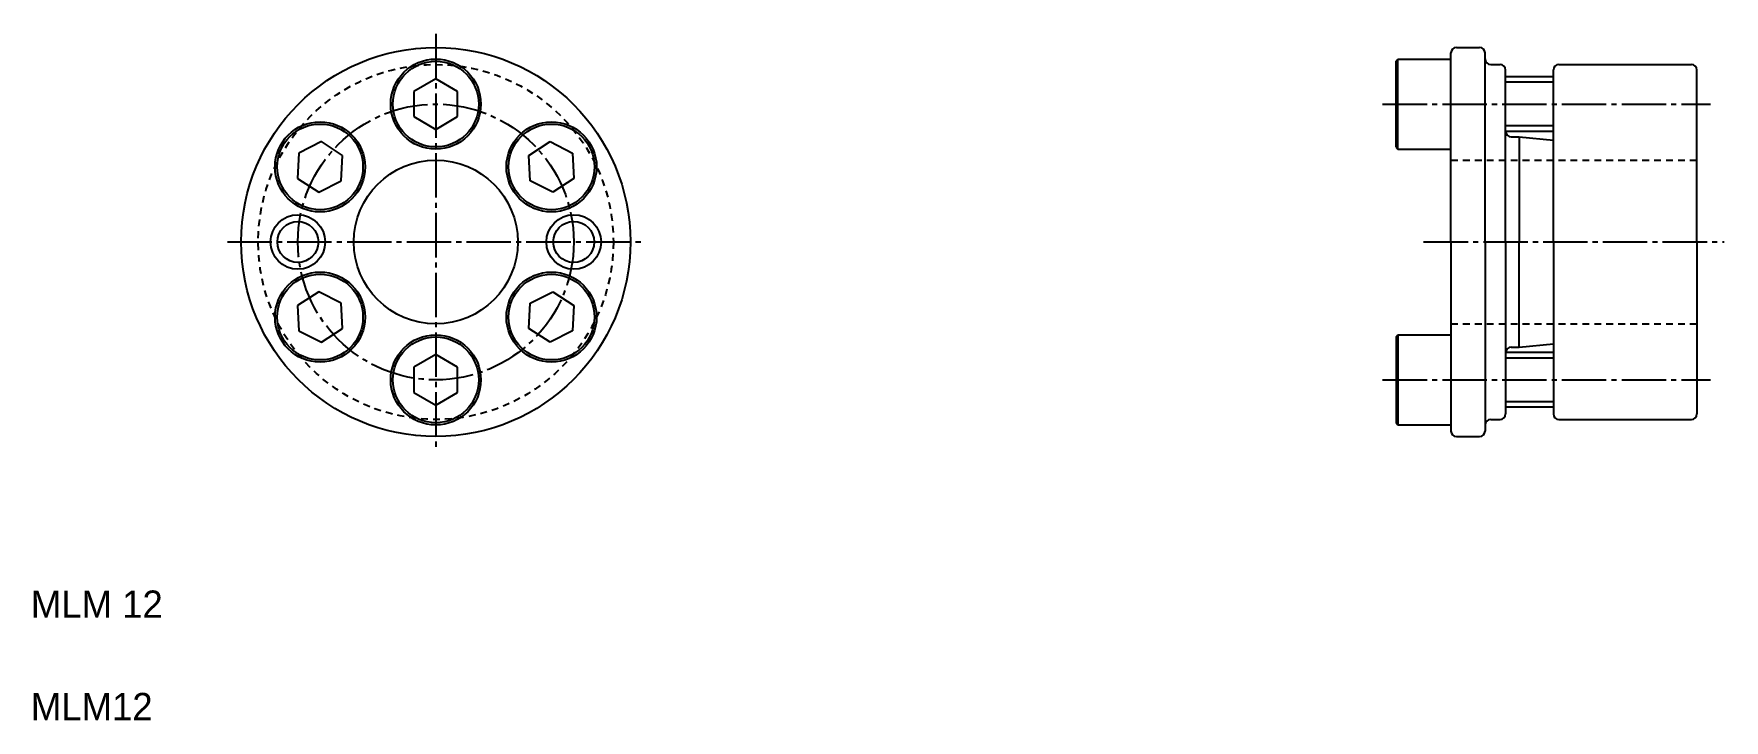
# Model space of a CAD drawing. Extents: x 5 to 129, y 5 to 55.
import ezdxf

# ---------------------------------------------------------------- set-up
doc = ezdxf.new("R2010")
doc.units = 0
doc.header["$LTSCALE"] = 0.25
doc.linetypes.add('CENTER', pattern=[17.5, 13, -1.5, 1.5, -1.5])
doc.linetypes.add('DASHED', pattern=[3.5, 2, -1.5])
doc.layers.get('0').update_dxf_attribs({"linetype": 'CONTINUOUS'})
doc.layers.add('CENTER', color=1, linetype='CENTER')

msp = doc.modelspace()

# ---------------------------------------------------------------- linework, layer by layer
for p, q in [((104.97, 53.27), (105.07, 53.43)), ((104.97, 46.99), (104.97, 53.27)), ((105.07, 46.83), (105.07, 53.43)), ((105.07, 53.43), (108.97, 53.43)), ((108.97, 40.03), (108.97, 53.88)), ((108.97, 46.83), (108.97, 53.43)), ((109.37, 54.28), (111.07, 54.28)), ((111.47, 40.03), (111.47, 53.88)), ((108.97, 48.13), (108.97, 52.13)), ((111.88, 53.03), (112.57, 53.03)), ((112.97, 40.03), (112.97, 52.63)), ((116.47, 52.13), (112.97, 52.13)), ((116.47, 40.03), (116.47, 52.63)), ((116.87, 53.03), (126.57, 53.03)), ((126.97, 40.03), (126.97, 52.63)), ((34.65, 51.98), (33.05, 51.05)), ((33.05, 51.05), (33.05, 49.21)), ((36.25, 51.05), (34.65, 51.98)), ((35.45, 51.52), (35.45, 51.52)), ((35.85, 51.28), (35.85, 51.28)), ((36.25, 49.21), (36.25, 51.05)), ((33.05, 49.21), (34.65, 48.28)), ((34.65, 48.28), (36.25, 49.21)), ((26.27, 47.38), (24.63, 46.54)), ((27.82, 46.37), (26.27, 47.38)), ((41.47, 46.37), (43.02, 47.38)), ((43.02, 47.38), (44.67, 46.54)), ((116.47, 48.13), (112.97, 48.13)), ((113.38, 47.73), (113.97, 47.73)), ((113.97, 47.73), (113.97, 40.03)), ((113.97, 47.73), (116.47, 47.48)), ((24.63, 46.54), (24.53, 44.69)), ((27.73, 44.52), (27.82, 46.37)), ((41.57, 44.52), (41.47, 46.37)), ((44.67, 46.54), (44.76, 44.69)), ((104.97, 46.99), (105.07, 46.83)), ((105.07, 46.83), (108.97, 46.83)), ((24.53, 44.69), (26.08, 43.69)), ((44.76, 44.69), (43.21, 43.69)), ((26.08, 43.69), (27.73, 44.52)), ((43.21, 43.69), (41.57, 44.52)), ((108.97, 40.03), (108.97, 26.18)), ((111.47, 40.03), (111.47, 26.18)), ((112.97, 40.03), (112.97, 27.43)), ((113.97, 32.33), (113.97, 40.03)), ((116.47, 40.03), (116.47, 27.43)), ((126.97, 40.03), (126.97, 27.43)), ((26.08, 36.37), (24.53, 35.37)), ((27.73, 35.54), (26.08, 36.37)), ((41.57, 35.54), (43.21, 36.37)), ((43.21, 36.37), (44.76, 35.37)), ((24.53, 35.37), (24.63, 33.52)), ((27.82, 33.69), (27.73, 35.54)), ((41.47, 33.69), (41.57, 35.54)), ((44.76, 35.37), (44.67, 33.52)), ((24.63, 33.52), (26.27, 32.68)), ((26.27, 32.68), (27.82, 33.69)), ((43.02, 32.68), (41.47, 33.69)), ((44.67, 33.52), (43.02, 32.68)), ((104.97, 33.07), (105.07, 33.23)), ((104.97, 33.07), (104.97, 26.79)), ((105.07, 33.23), (105.07, 26.63)), ((105.07, 33.23), (108.97, 33.23)), ((108.97, 33.23), (108.97, 26.63)), ((113.38, 32.33), (113.97, 32.33)), ((113.97, 32.33), (116.47, 32.58)), ((34.65, 31.78), (33.05, 30.85)), ((36.25, 30.85), (34.65, 31.78)), ((108.97, 31.93), (108.97, 27.93)), ((116.47, 31.93), (112.97, 31.93)), ((33.05, 30.85), (33.05, 29.01)), ((36.25, 29.01), (36.25, 30.85)), ((33.05, 29.01), (34.65, 28.08)), ((34.65, 28.08), (36.25, 29.01)), ((116.47, 27.93), (112.97, 27.93)), ((104.97, 26.79), (105.07, 26.63)), ((105.07, 26.63), (108.97, 26.63)), ((111.88, 27.03), (112.57, 27.03)), ((116.87, 27.03), (126.57, 27.03)), ((109.37, 25.78), (111.07, 25.78))]:
    msp.add_line(p, q)
at = {"color": 3}
for p, q in [((116.47, 51.73), (112.97, 51.73)), ((116.47, 48.53), (112.97, 48.53)), ((116.47, 31.53), (112.97, 31.53)), ((116.47, 28.33), (112.97, 28.33))]:
    msp.add_line(p, q, dxfattribs=at)
at = {"color": 3, "linetype": 'DASHED'}
for p, q in [((108.97, 46.03), (126.97, 46.03)), ((108.97, 34.03), (126.97, 34.03))]:
    msp.add_line(p, q, dxfattribs=at)
for centre, radius in [((34.65, 40.03), 14.25), ((34.65, 50.13), 3.3), ((34.65, 50.13), 3.14), ((26.18, 45.53), 3.3), ((26.18, 45.53), 3.14), ((43.12, 45.53), 3.3), ((43.12, 45.53), 3.14), ((34.65, 40.03), 6), ((24.55, 40.03), 1.5), ((44.75, 40.03), 1.5), ((26.18, 34.53), 3.3), ((26.18, 34.53), 3.14), ((43.12, 34.53), 3.3), ((43.12, 34.53), 3.14), ((34.65, 29.93), 3.3), ((34.65, 29.93), 3.14)]:
    msp.add_circle(centre, radius)
msp.add_circle((34.65, 40.03), 13, dxfattribs=at)
at = {"color": 3}
for centre in [(24.55, 40.03), (44.75, 40.03)]:
    msp.add_circle(centre, 2, dxfattribs=at)
for centre, radius, start, end in [((109.37, 53.88), 0.4, 90, 180), ((111.07, 53.88), 0.4, 0, 90), ((111.88, 53.44), 0.41, 180, 270), ((112.57, 52.63), 0.4, 0, 90), ((116.87, 52.63), 0.4, 90, 180), ((126.57, 52.63), 0.4, 0, 90), ((113.38, 48.14), 0.41, 180, 270), ((113.38, 31.92), 0.41, 90, 180), ((112.57, 27.43), 0.4, 270, 0), ((116.87, 27.43), 0.4, 180, 270), ((126.57, 27.43), 0.4, 270, 0), ((109.37, 26.18), 0.4, 180, 270), ((111.07, 26.18), 0.4, 270, 0), ((111.88, 26.62), 0.41, 90, 180)]:
    msp.add_arc(centre, radius, start, end)
at = {"layer": 'CENTER', "color": 1, "linetype": 'CENTER'}
for p, q in [((34.65, 55.28), (34.65, 24.78)), ((103.97, 50.13), (127.97, 50.13)), ((19.4, 40.03), (49.9, 40.03)), ((106.97, 40.03), (128.97, 40.03)), ((103.97, 29.93), (127.97, 29.93))]:
    msp.add_line(p, q, dxfattribs=at)
msp.add_circle((34.65, 40.03), 10.1, dxfattribs=at)

# ---------------------------------------------------------------- texts
for s, p in [('MLM 12', (5, 12.5)), ('MLM12', (5, 5))]:
    msp.add_text(s, height=2).set_placement(p)

doc.saveas('drawing.dxf')
